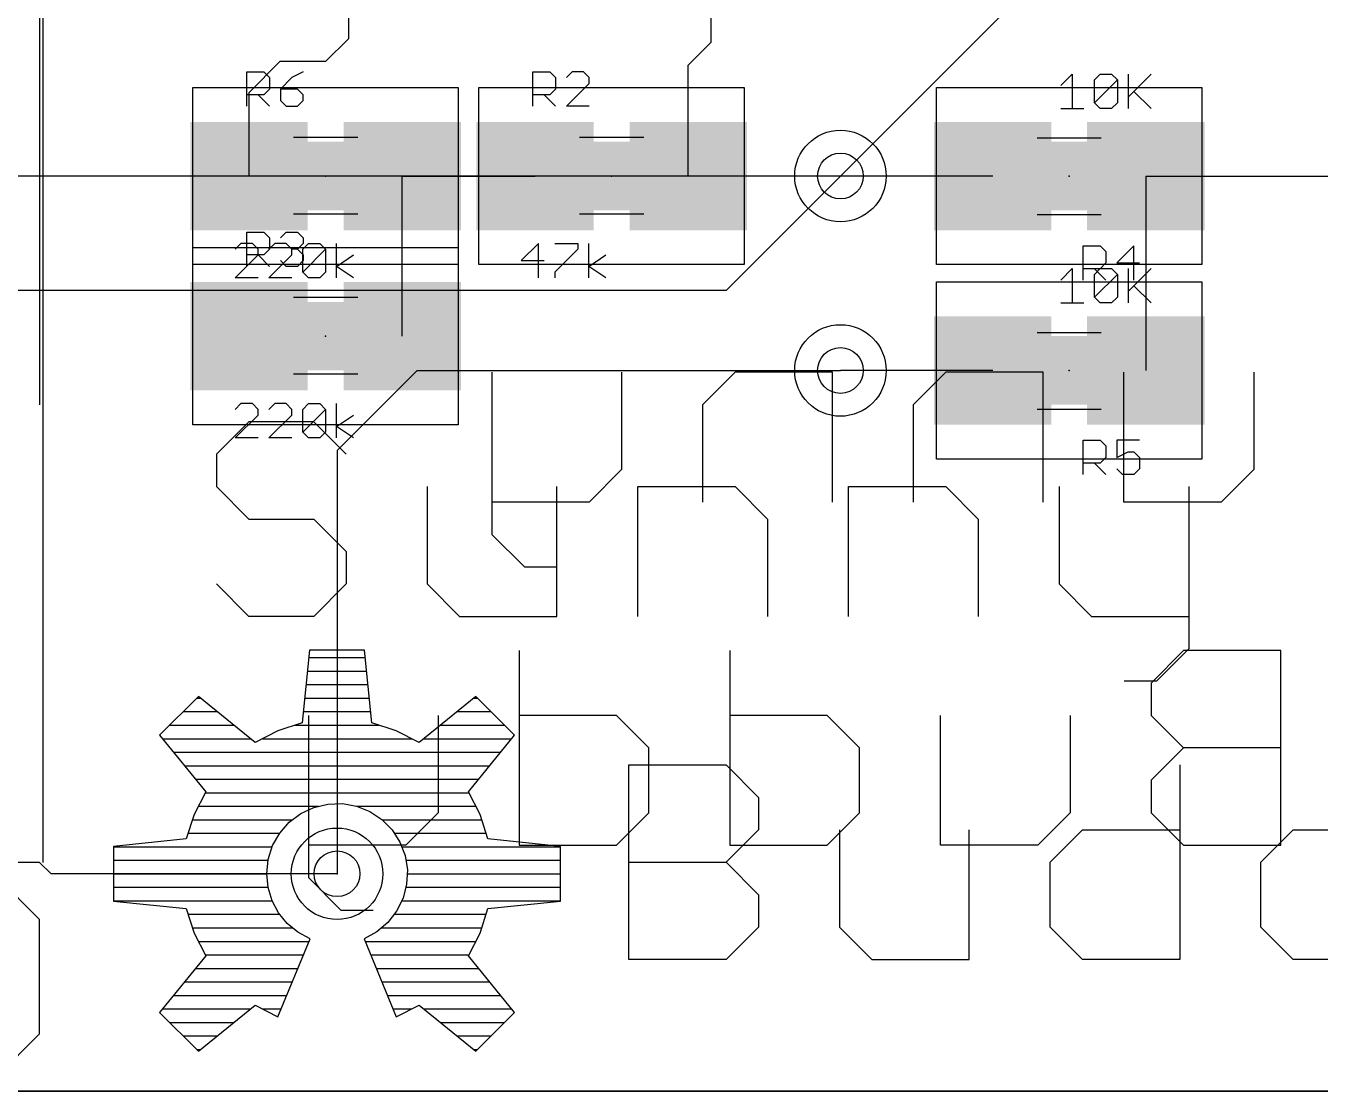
# Model space of a CAD drawing. Extents: x 0 to 134, y -27 to 47.
# Drawn here: x 20.17 to 34.53, y 0 to 11.83 of the extents above; entities that cross this region are included whole.
import ezdxf

# ---------------------------------------------------------------- set-up
doc = ezdxf.new("R2010")
doc.units = 0
for name, color, linetype in [('1', 14, 'CONTINUOUS'), ('16', 174, 'CONTINUOUS'), ('18', 94, 'CONTINUOUS'), ('20', 54, 'CONTINUOUS'), ('21', 54, 'CONTINUOUS'), ('22', 54, 'CONTINUOUS'), ('23', 178, 'CONTINUOUS'), ('25', 250, 'CONTINUOUS'), ('27', 250, 'CONTINUOUS'), ('29', 250, 'CONTINUOUS'), ('31', 250, 'CONTINUOUS'), ('39', 14, 'CONTINUOUS'), ('44', 250, 'CONTINUOUS'), ('51', 54, 'CONTINUOUS')]:
    doc.layers.add(name, color=color, linetype=linetype)

# ---------------------------------------------------------------- blocks, each defined once
blk = doc.blocks.new('RECT')
blk.add_solid([(-0.5, -0.5), (0.5, -0.5), (-0.5, 0.5), (0.5, 0.5)])
blk = doc.blocks.new('ROUNDV')
blk.add_circle((0, 0), 0.5)

msp = doc.modelspace()

# ---------------------------------------------------------------- linework, layer by layer
at = {"layer": '1'}
for p, q in [((20.32, 13.97), (20.32, 7.62)), ((27.77, 13.02), (27.77, 11.641)), ((31.75, 12.7), (29.21, 10.16)), ((23.749, 12.065), (23.749, 11.684)), ((23.749, 11.684), (23.495, 11.43)), ((27.77, 11.641), (27.52, 11.391)), ((22.987, 11.43), (22.645, 11.088)), ((23.495, 11.43), (22.987, 11.43)), ((27.52, 10.16), (27.52, 11.391)), ((22.645, 10.16), (22.645, 11.088)), ((29.21, 10.16), (16.51, 10.16)), ((24.345, 10.16), (25.82, 10.16)), ((24.345, 8.382), (24.345, 10.16)), ((30.9, 10.16), (29.21, 10.16)), ((32.6, 10.16), (32.6, 8.001)), ((32.6, 10.16), (35.56, 10.16)), ((30.9, 8.001), (29.21, 8.001)), ((20.32, 2.54), (17.78, 2.54)), ((20.447, 2.413), (20.32, 2.54)), ((23.622, 2.413), (20.447, 2.413)), ((46.99, 0), (0, 0)), ((2.54, 0), (45.72, 0))]:
    msp.add_line(p, q, dxfattribs=at)
at = {"layer": '16'}
for p, q in [((27.94, 8.89), (29.21, 10.16)), ((27.94, 8.89), (19.05, 8.89)), ((23.622, 7.112), (24.511, 8.001)), ((24.511, 8.001), (29.21, 8.001)), ((23.622, 7.112), (23.622, 2.413)), ((46.99, 0), (0, 0))]:
    msp.add_line(p, q, dxfattribs=at)
at = {"layer": '20'}
msp.add_line((46.99, 0), (0, 0), dxfattribs=at)
at = {"layer": '21'}
for p, q in [((22.6436, 7.4313), (22.2835, 7.0712)), ((23.3639, 7.4313), (22.6436, 7.4313)), ((23.7241, 7.0712), (23.3639, 7.4313)), ((22.2835, 7.0712), (22.2835, 6.7111)), ((22.2835, 6.7111), (22.6436, 6.3509)), ((24.6223, 6.7111), (24.6223, 5.6306)), ((26.0629, 5.2705), (26.0629, 6.7111)), ((26.9611, 5.2705), (26.9611, 6.7111)), ((26.9611, 6.7111), (28.0415, 6.7111)), ((28.0415, 6.7111), (28.4017, 6.3509)), ((29.2999, 5.2705), (29.2999, 6.7111)), ((29.2999, 6.7111), (30.3803, 6.7111)), ((30.3803, 6.7111), (30.7405, 6.3509)), ((31.6387, 6.7111), (31.6387, 5.6306)), ((33.0793, 6.7111), (33.0793, 4.9104)), ((22.6436, 6.3509), (23.3639, 6.3509)), ((23.3639, 6.3509), (23.7241, 5.9908)), ((28.4017, 6.3509), (28.4017, 5.2705)), ((30.7405, 6.3509), (30.7405, 5.2705)), ((23.7241, 5.9908), (23.7241, 5.6306)), ((22.6436, 5.2705), (22.2835, 5.6306)), ((23.7241, 5.6306), (23.3639, 5.2705)), ((24.6223, 5.6306), (24.9824, 5.2705)), ((31.6387, 5.6306), (31.9988, 5.2705)), ((23.3639, 5.2705), (22.6436, 5.2705)), ((24.9824, 5.2705), (26.0629, 5.2705)), ((31.9988, 5.2705), (33.0793, 5.2705)), ((23.3173, 4.8944), (23.2354, 4.0877)), ((23.9267, 4.8944), (23.3173, 4.8944)), ((24.0086, 4.0877), (23.9267, 4.8944)), ((33.0793, 4.9104), (32.7191, 4.5502)), ((23.309, 4.813), (23.935, 4.813)), ((23.2938, 4.663), (23.9502, 4.663)), ((23.2786, 4.513), (23.9654, 4.513)), ((32.7191, 4.5502), (32.359, 4.5502)), ((22.0828, 4.383), (21.652, 3.9522)), ((22.0628, 4.363), (22.1073, 4.363)), ((22.7112, 3.8706), (22.0828, 4.383)), ((23.2634, 4.363), (23.9807, 4.363)), ((25.1612, 4.383), (24.5328, 3.8706)), ((25.1367, 4.363), (25.1812, 4.363)), ((25.592, 3.9522), (25.1612, 4.383)), ((21.9128, 4.213), (22.2913, 4.213)), ((23.2481, 4.213), (23.9959, 4.213)), ((24.9527, 4.213), (25.3312, 4.213)), ((21.7628, 4.063), (22.4752, 4.063)), ((23.2354, 4.0877), (22.9643, 4.0009)), ((23.1582, 4.063), (24.0858, 4.063)), ((24.2797, 4.0009), (24.0086, 4.0877)), ((24.7688, 4.063), (25.4812, 4.063)), ((21.652, 3.9522), (22.1644, 3.3238)), ((21.684, 3.913), (22.6592, 3.913)), ((22.9643, 4.0009), (22.7112, 3.8706)), ((22.7935, 3.913), (24.4505, 3.913)), ((24.5328, 3.8706), (24.2797, 4.0009)), ((24.5848, 3.913), (25.56, 3.913)), ((25.0796, 3.3238), (25.592, 3.9522)), ((21.8063, 3.763), (25.4377, 3.763)), ((21.9286, 3.613), (25.3154, 3.613)), ((26.8605, 1.4605), (26.8605, 3.6213)), ((26.8605, 3.6213), (27.9409, 3.6213)), ((27.9409, 3.6213), (28.3011, 3.2612)), ((32.9787, 3.6213), (32.9787, 1.4605)), ((22.0509, 3.463), (25.1931, 3.463)), ((22.1644, 3.3238), (22.0341, 3.0707)), ((22.1588, 3.313), (25.0852, 3.313)), ((25.2099, 3.0707), (25.0796, 3.3238)), ((22.0816, 3.163), (23.4167, 3.163)), ((23.3639, 3.1504), (23.52, 3.1876)), ((23.52, 3.1876), (23.6804, 3.1921)), ((23.6804, 3.1921), (23.8383, 3.1638)), ((23.8383, 3.1638), (23.987, 3.1038)), ((23.8401, 3.163), (25.1624, 3.163)), ((28.3011, 3.2612), (28.3011, 2.9011)), ((22.0341, 3.0707), (21.9473, 2.7996)), ((23.0906, 2.9857), (23.2188, 3.0822)), ((23.2188, 3.0822), (23.3639, 3.1504)), ((23.987, 3.1038), (24.1204, 3.0146)), ((25.2967, 2.7996), (25.2099, 3.0707)), ((22.0156, 3.013), (23.1268, 3.013)), ((22.9848, 2.8651), (23.0906, 2.9857)), ((24.1204, 3.0146), (24.2328, 2.9001)), ((24.122, 3.013), (25.2284, 3.013)), ((24.2328, 2.9001), (24.3194, 2.7651)), ((28.3011, 2.9011), (27.9409, 2.5409)), ((29.1993, 2.9011), (29.1993, 1.8206)), ((30.6399, 1.4605), (30.6399, 2.9011)), ((31.5381, 2.5409), (31.8982, 2.9011)), ((31.8982, 2.9011), (32.9787, 2.9011)), ((33.8769, 2.5409), (34.237, 2.9011)), ((34.237, 2.9011), (35.3175, 2.9011)), ((21.9473, 2.7996), (21.1406, 2.7177)), ((21.9676, 2.863), (22.9836, 2.863)), ((22.9059, 2.7254), (22.9848, 2.8651)), ((24.2566, 2.863), (25.2764, 2.863)), ((24.3194, 2.7651), (24.3766, 2.6152)), ((26.1034, 2.7177), (25.2967, 2.7996)), ((21.1406, 2.7177), (21.1406, 2.1083)), ((21.1406, 2.713), (22.9019, 2.713)), ((22.8572, 2.5726), (22.9059, 2.7254)), ((24.3393, 2.713), (26.1034, 2.713)), ((24.3766, 2.6152), (24.402, 2.4568)), ((26.1034, 2.1083), (26.1034, 2.7177)), ((20.32, 1.905), (19.685, 2.54)), ((21.1406, 2.563), (22.8562, 2.563)), ((22.8407, 2.413), (22.8572, 2.5726)), ((24.385, 2.563), (26.1034, 2.563)), ((24.402, 2.4568), (24.3945, 2.2966)), ((26.8605, 2.5409), (27.9409, 2.5409)), ((27.9409, 2.5409), (28.3011, 2.1808)), ((31.5381, 1.8206), (31.5381, 2.5409)), ((33.8769, 1.8206), (33.8769, 2.5409)), ((21.1406, 2.413), (22.8407, 2.413)), ((22.8557, 2.2606), (22.8407, 2.413)), ((24.4, 2.413), (26.1034, 2.413)), ((21.1406, 2.263), (22.8555, 2.263)), ((22.9002, 2.114), (22.8557, 2.2606)), ((24.3945, 2.2966), (24.3545, 2.1412)), ((24.3859, 2.263), (26.1034, 2.263)), ((28.3011, 2.1808), (28.3011, 1.8206)), ((21.1406, 2.113), (22.9007, 2.113)), ((21.1406, 2.1083), (21.9473, 2.0264)), ((21.9473, 2.0264), (22.0341, 1.7553)), ((22.9724, 1.9789), (22.9002, 2.114)), ((24.3545, 2.1412), (24.2835, 1.9974)), ((24.3406, 2.113), (26.1034, 2.113)), ((25.2099, 1.7553), (25.2967, 2.0264)), ((25.2967, 2.0264), (26.1034, 2.1083)), ((20.32, 0.635), (20.32, 1.905)), ((21.9676, 1.963), (22.9854, 1.963)), ((23.0695, 1.8605), (22.9724, 1.9789)), ((24.1847, 1.871), (24.0621, 1.7675)), ((24.2835, 1.9974), (24.1847, 1.871)), ((24.2567, 1.963), (25.2764, 1.963)), ((22.0156, 1.813), (23.1275, 1.813)), ((22.0341, 1.7553), (22.1644, 1.5022)), ((23.1879, 1.7634), (23.0695, 1.8605)), ((23.323, 1.6912), (23.1879, 1.7634)), ((24.0621, 1.7675), (23.921, 1.6912)), ((24.116, 1.813), (25.2284, 1.813)), ((25.0796, 1.5022), (25.2099, 1.7553)), ((28.3011, 1.8206), (27.9409, 1.4605)), ((29.1993, 1.8206), (29.5594, 1.4605)), ((31.8982, 1.4605), (31.5381, 1.8206)), ((34.237, 1.4605), (33.8769, 1.8206)), ((22.0816, 1.663), (23.3113, 1.663)), ((22.9642, 0.825), (23.323, 1.6912)), ((23.921, 1.6912), (24.2798, 0.825)), ((23.9327, 1.663), (25.1624, 1.663)), ((22.1644, 1.5022), (21.652, 0.8738)), ((22.1588, 1.513), (23.2492, 1.513)), ((23.9948, 1.513), (25.0852, 1.513)), ((25.592, 0.8738), (25.0796, 1.5022)), ((27.9409, 1.4605), (26.8605, 1.4605)), ((29.5594, 1.4605), (30.6399, 1.4605)), ((32.9787, 1.4605), (31.8982, 1.4605)), ((35.3175, 1.4605), (34.237, 1.4605)), ((22.0509, 1.363), (23.1871, 1.363)), ((24.0569, 1.363), (25.1931, 1.363)), ((21.9286, 1.213), (23.1249, 1.213)), ((24.1191, 1.213), (25.3154, 1.213)), ((21.8063, 1.063), (23.0628, 1.063)), ((24.1812, 1.063), (25.4377, 1.063)), ((21.652, 0.8738), (22.0828, 0.443)), ((21.684, 0.913), (22.6592, 0.913)), ((22.0828, 0.443), (22.7112, 0.9554)), ((22.7112, 0.9554), (22.9642, 0.825)), ((22.7935, 0.913), (23.0007, 0.913)), ((24.2433, 0.913), (24.4505, 0.913)), ((24.2798, 0.825), (24.5328, 0.9554)), ((24.5328, 0.9554), (25.1612, 0.443)), ((24.5848, 0.913), (25.56, 0.913)), ((25.1612, 0.443), (25.592, 0.8738)), ((21.7628, 0.763), (22.4752, 0.763)), ((24.7688, 0.763), (25.4812, 0.763)), ((19.685, 0), (20.32, 0.635)), ((21.9128, 0.613), (22.2913, 0.613)), ((24.9527, 0.613), (25.3312, 0.613)), ((22.0628, 0.463), (22.1073, 0.463)), ((25.1367, 0.463), (25.1812, 0.463))]:
    msp.add_line(p, q, dxfattribs=at)
at = {"layer": '22'}
for p, q in [((20.3581, 2.54), (20.3581, 12.363)), ((25.3407, 7.9811), (25.3407, 6.1804)), ((26.7813, 7.9811), (26.7813, 6.9006)), ((28.0397, 7.9811), (27.6795, 7.6209)), ((29.1201, 7.9811), (28.0397, 7.9811)), ((29.1201, 6.5405), (29.1201, 7.9811)), ((30.3785, 7.9811), (30.0183, 7.6209)), ((31.4589, 7.9811), (30.3785, 7.9811)), ((31.4589, 6.5405), (31.4589, 7.9811)), ((32.3571, 6.5405), (32.3571, 7.9811)), ((33.7977, 7.9811), (33.7977, 6.9006)), ((27.6795, 7.6209), (27.6795, 6.5405)), ((30.0183, 7.6209), (30.0183, 6.5405)), ((26.7813, 6.9006), (26.4212, 6.5405)), ((33.7977, 6.9006), (33.4376, 6.5405)), ((26.4212, 6.5405), (25.3407, 6.5405)), ((33.4376, 6.5405), (32.3571, 6.5405)), ((25.3407, 6.1804), (25.7009, 5.8202)), ((25.7009, 5.8202), (26.061, 5.8202)), ((25.6425, 4.8913), (25.6425, 2.7305)), ((27.9813, 4.8913), (27.9813, 2.7305)), ((33.0191, 4.8913), (32.6589, 4.5312)), ((34.0995, 4.8913), (33.0191, 4.8913)), ((34.0995, 2.7305), (34.0995, 4.8913)), ((32.6589, 4.5312), (32.6589, 4.1711)), ((23.3038, 4.1711), (23.3038, 2.3704)), ((24.7443, 4.1711), (24.7443, 3.0906)), ((26.723, 4.1711), (25.6425, 4.1711)), ((27.0831, 3.8109), (26.723, 4.1711)), ((29.0618, 4.1711), (27.9813, 4.1711)), ((29.4219, 3.8109), (29.0618, 4.1711)), ((30.3201, 2.7305), (30.3201, 4.1711)), ((31.7607, 4.1711), (31.7607, 3.0906)), ((32.6589, 4.1711), (33.0191, 3.8109)), ((27.0831, 3.0906), (27.0831, 3.8109)), ((29.4219, 3.0906), (29.4219, 3.8109)), ((33.0191, 3.8109), (32.6589, 3.4508)), ((34.0995, 3.8109), (33.0191, 3.8109)), ((32.6589, 3.4508), (32.6589, 3.0906)), ((24.7443, 3.0906), (24.3842, 2.7305)), ((26.723, 2.7305), (27.0831, 3.0906)), ((29.0618, 2.7305), (29.4219, 3.0906)), ((31.7607, 3.0906), (31.4006, 2.7305)), ((32.6589, 3.0906), (33.0191, 2.7305)), ((24.3842, 2.7305), (23.3038, 2.7305)), ((25.6425, 2.7305), (26.723, 2.7305)), ((27.9813, 2.7305), (29.0618, 2.7305)), ((31.4006, 2.7305), (30.3201, 2.7305)), ((33.0191, 2.7305), (34.0995, 2.7305)), ((23.3038, 2.3704), (23.6639, 2.0102)), ((23.6639, 2.0102), (24.024, 2.0102))]:
    msp.add_line(p, q, dxfattribs=at)
at = {"layer": '23'}
for p in [(23.495, 10.16), (26.67, 10.16), (31.75, 10.16), (23.495, 8.382), (31.75, 8.001), (23.622, 2.413)]:
    msp.add_point(p, dxfattribs=at)
at = {"layer": '25'}
for p, q in [((22.6187, 10.9347), (22.6187, 11.316)), ((22.6187, 11.316), (22.8094, 11.316)), ((22.8094, 11.316), (22.8729, 11.2525)), ((22.8729, 11.2525), (22.8729, 11.1254)), ((23.12, 11.2525), (22.9929, 11.1254)), ((23.2471, 11.316), (23.12, 11.2525)), ((25.7937, 10.9347), (25.7937, 11.316)), ((25.7937, 11.316), (25.9844, 11.316)), ((25.9844, 11.316), (26.0479, 11.2525)), ((26.0479, 11.2525), (26.0479, 11.1254)), ((26.2315, 11.316), (26.1679, 11.2525)), ((26.3586, 11.316), (26.2315, 11.316)), ((26.4221, 11.2525), (26.3586, 11.316)), ((26.4221, 11.1889), (26.4221, 11.2525)), ((22.8729, 11.1254), (22.8094, 11.0618)), ((22.9929, 11.1254), (22.9929, 10.9983)), ((23.1836, 11.1254), (22.9929, 11.1254)), ((23.2471, 11.0618), (23.1836, 11.1254)), ((26.0479, 11.1254), (25.9844, 11.0618)), ((26.1679, 10.9347), (26.4221, 11.1889)), ((22.8094, 11.0618), (22.6187, 11.0618)), ((22.7458, 11.0618), (22.8729, 10.9347)), ((22.9929, 10.9983), (23.0565, 10.9347)), ((23.0565, 10.9347), (23.1836, 10.9347)), ((23.1836, 10.9347), (23.2471, 10.9983)), ((23.2471, 10.9983), (23.2471, 11.0618)), ((25.9844, 11.0618), (25.7937, 11.0618)), ((25.9208, 11.0618), (26.0479, 10.9347)), ((26.4221, 10.9347), (26.1679, 10.9347)), ((22.6187, 9.1567), (22.6187, 9.538)), ((22.6187, 9.538), (22.8094, 9.538)), ((22.8094, 9.538), (22.8729, 9.4745)), ((22.9929, 9.4745), (23.0565, 9.538)), ((23.0565, 9.538), (23.1836, 9.538)), ((23.1836, 9.538), (23.2471, 9.4745)), ((22.8729, 9.3474), (22.8094, 9.2838)), ((22.8729, 9.4745), (22.8729, 9.3474)), ((23.1836, 9.3474), (23.12, 9.3474)), ((23.2471, 9.4109), (23.1836, 9.3474)), ((23.1836, 9.3474), (23.2471, 9.2838)), ((23.2471, 9.4745), (23.2471, 9.4109)), ((31.9033, 9.0043), (31.9033, 9.3856)), ((31.9033, 9.3856), (32.0939, 9.3856)), ((32.0939, 9.3856), (32.1575, 9.3221)), ((32.4682, 9.3856), (32.2775, 9.195)), ((32.4682, 9.0043), (32.4682, 9.3856)), ((22.8094, 9.2838), (22.6187, 9.2838)), ((22.7458, 9.2838), (22.8729, 9.1567)), ((23.0565, 9.1567), (22.9929, 9.2203)), ((23.2471, 9.2203), (23.1836, 9.1567)), ((23.2471, 9.2838), (23.2471, 9.2203)), ((32.1575, 9.3221), (32.1575, 9.195)), ((23.1836, 9.1567), (23.0565, 9.1567)), ((32.0939, 9.1314), (31.9033, 9.1314)), ((32.0304, 9.1314), (32.1575, 9.0043)), ((32.1575, 9.195), (32.0939, 9.1314)), ((32.2775, 9.195), (32.5317, 9.195)), ((31.9033, 6.8453), (31.9033, 7.2266)), ((31.9033, 7.2266), (32.0939, 7.2266)), ((32.0939, 7.2266), (32.1575, 7.1631)), ((32.5317, 7.2266), (32.2775, 7.2266)), ((32.2775, 7.2266), (32.2775, 7.036)), ((32.1575, 7.1631), (32.1575, 7.036)), ((32.2775, 7.036), (32.4046, 7.0995)), ((32.4046, 7.0995), (32.4682, 7.0995)), ((32.4682, 7.0995), (32.5317, 7.036)), ((32.0939, 6.9724), (31.9033, 6.9724)), ((32.0304, 6.9724), (32.1575, 6.8453)), ((32.1575, 7.036), (32.0939, 6.9724)), ((32.341, 6.8453), (32.2775, 6.9089)), ((32.5317, 6.9089), (32.4682, 6.8453)), ((32.5317, 7.036), (32.5317, 6.9089)), ((32.4682, 6.8453), (32.341, 6.8453))]:
    msp.add_line(p, q, dxfattribs=at)
at = {"layer": '27'}
for p, q in [((31.6561, 11.1635), (31.7832, 11.2906)), ((31.7832, 11.2906), (31.7832, 10.9093)), ((32.0303, 11.2271), (32.0938, 11.2906)), ((32.0303, 10.9729), (32.0303, 11.2271)), ((32.0303, 10.9729), (32.2845, 11.2271)), ((32.0938, 11.2906), (32.2209, 11.2906)), ((32.2209, 11.2906), (32.2845, 11.2271)), ((32.2845, 11.2271), (32.2845, 10.9729)), ((32.4045, 11.2906), (32.4045, 10.9093)), ((32.4045, 11.0364), (32.6587, 11.2906)), ((32.468, 11.1), (32.6587, 10.9093)), ((32.0938, 10.9093), (32.0303, 10.9729)), ((32.2845, 10.9729), (32.2209, 10.9093)), ((31.6561, 10.9093), (31.9103, 10.9093)), ((32.2209, 10.9093), (32.0938, 10.9093)), ((22.5553, 9.411), (22.4917, 9.3475)), ((22.6824, 9.411), (22.5553, 9.411)), ((22.7459, 9.3475), (22.6824, 9.411)), ((22.7459, 9.2839), (22.7459, 9.3475)), ((22.9295, 9.411), (22.8659, 9.3475)), ((23.0566, 9.411), (22.9295, 9.411)), ((23.1201, 9.3475), (23.0566, 9.411)), ((23.1201, 9.2839), (23.1201, 9.3475)), ((23.2401, 9.3475), (23.3037, 9.411)), ((23.2401, 9.0933), (23.2401, 9.3475)), ((23.2401, 9.0933), (23.4943, 9.3475)), ((23.3037, 9.411), (23.4308, 9.411)), ((23.4308, 9.411), (23.4943, 9.3475)), ((23.4943, 9.3475), (23.4943, 9.0933)), ((23.6143, 9.0297), (23.6143, 9.411)), ((25.8574, 9.411), (25.6667, 9.2204)), ((25.8574, 9.0297), (25.8574, 9.411)), ((26.0409, 9.411), (26.2951, 9.411)), ((26.2951, 9.3475), (26.0409, 9.0933)), ((26.2951, 9.411), (26.2951, 9.3475)), ((26.4151, 9.0297), (26.4151, 9.411)), ((22.4917, 9.0297), (22.7459, 9.2839)), ((22.8659, 9.0297), (23.1201, 9.2839)), ((23.6143, 9.1568), (23.805, 9.2839)), ((25.6667, 9.2204), (25.9209, 9.2204)), ((26.4151, 9.1568), (26.6058, 9.2839)), ((23.3037, 9.0297), (23.2401, 9.0933)), ((23.4943, 9.0933), (23.4308, 9.0297)), ((23.805, 9.0297), (23.6143, 9.1568)), ((26.0409, 9.0933), (26.0409, 9.0297)), ((26.6058, 9.0297), (26.4151, 9.1568)), ((31.6561, 9.0045), (31.7832, 9.1316)), ((31.7832, 9.1316), (31.7832, 8.7503)), ((32.0303, 9.0681), (32.0938, 9.1316)), ((32.0303, 8.8139), (32.0303, 9.0681)), ((32.0303, 8.8139), (32.2845, 9.0681)), ((32.0938, 9.1316), (32.2209, 9.1316)), ((32.2209, 9.1316), (32.2845, 9.0681)), ((32.2845, 9.0681), (32.2845, 8.8139)), ((32.4045, 9.1316), (32.4045, 8.7503)), ((32.4045, 8.8774), (32.6587, 9.1316)), ((22.7459, 9.0297), (22.4917, 9.0297)), ((23.1201, 9.0297), (22.8659, 9.0297)), ((23.4308, 9.0297), (23.3037, 9.0297)), ((32.468, 8.941), (32.6587, 8.7503)), ((32.0938, 8.7503), (32.0303, 8.8139)), ((32.2845, 8.8139), (32.2209, 8.7503)), ((31.6561, 8.7503), (31.9103, 8.7503)), ((32.2209, 8.7503), (32.0938, 8.7503)), ((22.5553, 7.633), (22.4917, 7.5695)), ((22.6824, 7.633), (22.5553, 7.633)), ((22.7459, 7.5695), (22.6824, 7.633)), ((22.9295, 7.633), (22.8659, 7.5695)), ((23.0566, 7.633), (22.9295, 7.633)), ((23.1201, 7.5695), (23.0566, 7.633)), ((23.2401, 7.5695), (23.3037, 7.633)), ((23.3037, 7.633), (23.4308, 7.633)), ((23.4308, 7.633), (23.4943, 7.5695)), ((23.6143, 7.2517), (23.6143, 7.633)), ((22.4917, 7.2517), (22.7459, 7.5059)), ((22.7459, 7.5059), (22.7459, 7.5695)), ((22.8659, 7.2517), (23.1201, 7.5059)), ((23.1201, 7.5059), (23.1201, 7.5695)), ((23.2401, 7.3153), (23.2401, 7.5695)), ((23.2401, 7.3153), (23.4943, 7.5695)), ((23.4943, 7.5695), (23.4943, 7.3153)), ((23.6143, 7.3788), (23.805, 7.5059)), ((23.805, 7.2517), (23.6143, 7.3788)), ((22.7459, 7.2517), (22.4917, 7.2517)), ((23.1201, 7.2517), (22.8659, 7.2517)), ((23.3037, 7.2517), (23.2401, 7.3153)), ((23.4308, 7.2517), (23.3037, 7.2517)), ((23.4943, 7.3153), (23.4308, 7.2517))]:
    msp.add_line(p, q, dxfattribs=at)
at = {"layer": '39'}
for p, q in [((22.022, 11.143), (24.968, 11.143)), ((22.022, 9.177), (22.022, 11.143)), ((24.968, 11.143), (24.968, 9.177)), ((25.197, 11.143), (28.143, 11.143)), ((25.197, 9.177), (25.197, 11.143)), ((28.143, 11.143), (28.143, 9.177)), ((30.277, 9.177), (30.277, 11.143)), ((30.277, 11.143), (33.223, 11.143)), ((33.223, 11.143), (33.223, 9.177)), ((22.022, 9.365), (24.968, 9.365)), ((22.022, 7.399), (22.022, 9.365)), ((24.968, 9.365), (24.968, 7.399)), ((24.968, 9.177), (22.022, 9.177)), ((28.143, 9.177), (25.197, 9.177)), ((33.223, 9.177), (30.277, 9.177)), ((30.277, 7.018), (30.277, 8.984)), ((30.277, 8.984), (33.223, 8.984)), ((33.223, 8.984), (33.223, 7.018)), ((24.968, 7.399), (22.022, 7.399)), ((33.223, 7.018), (30.277, 7.018))]:
    msp.add_line(p, q, dxfattribs=at)
at = {"layer": '44'}
for centre in [(29.21, 10.16), (29.21, 8.001), (23.622, 2.413)]:
    msp.add_circle(centre, 0.254, dxfattribs=at)
at = {"layer": '51'}
for p, q in [((23.139, 10.592), (23.851, 10.592)), ((26.314, 10.592), (27.026, 10.592)), ((32.106, 10.579), (31.394, 10.579)), ((23.139, 9.741), (23.851, 9.741)), ((26.314, 9.741), (27.026, 9.741)), ((32.106, 9.728), (31.394, 9.728)), ((23.139, 8.814), (23.851, 8.814)), ((32.106, 8.42), (31.394, 8.42)), ((23.139, 7.963), (23.851, 7.963)), ((32.106, 7.569), (31.394, 7.569))]:
    msp.add_line(p, q, dxfattribs=at)

# ---------------------------------------------------------------- block references
at = {"layer": '1', "xscale": 1.1}
for p in [(22.645, 10.16), (24.345, 10.16), (25.82, 10.16), (27.52, 10.16), (22.645, 8.382), (24.345, 8.382)]:
    msp.add_blockref('RECT', p, dxfattribs=at)
at = {"layer": '1', "xscale": 1.1, "rotation": 180}
for p in [(30.9, 10.16), (32.6, 10.16), (30.9, 8.001), (32.6, 8.001)]:
    msp.add_blockref('RECT', p, dxfattribs=at)
at = {"layer": '18', "xscale": 1.016, "yscale": 1.016}
for p in [(29.21, 10.16), (29.21, 10.16), (29.21, 10.16), (29.21, 10.16), (29.21, 8.001), (29.21, 8.001), (29.21, 8.001), (29.21, 8.001), (23.622, 2.413), (23.622, 2.413), (23.622, 2.413), (23.622, 2.413)]:
    msp.add_blockref('ROUNDV', p, dxfattribs=at)
at = {"layer": '21', "xscale": 0.4572, "yscale": 0.762}
for p in [(23.495, 10.16), (26.67, 10.16), (23.495, 8.382)]:
    msp.add_blockref('RECT', p, dxfattribs=at)
at = {"layer": '21', "xscale": 0.4572, "yscale": 0.762, "rotation": 180}
for p in [(31.75, 10.16), (31.75, 8.001)]:
    msp.add_blockref('RECT', p, dxfattribs=at)
at = {"layer": '29', "xscale": 1.3032, "yscale": 1.2032}
for p in [(22.645, 10.16), (24.345, 10.16), (25.82, 10.16), (27.52, 10.16), (22.645, 8.382), (24.345, 8.382)]:
    msp.add_blockref('RECT', p, dxfattribs=at)
at = {"layer": '29', "xscale": 1.3032, "yscale": 1.2032, "rotation": 180}
for p in [(30.9, 10.16), (32.6, 10.16), (30.9, 8.001), (32.6, 8.001)]:
    msp.add_blockref('RECT', p, dxfattribs=at)
at = {"layer": '31', "xscale": 1.1}
for p in [(22.645, 10.16), (24.345, 10.16), (25.82, 10.16), (27.52, 10.16), (22.645, 8.382), (24.345, 8.382)]:
    msp.add_blockref('RECT', p, dxfattribs=at)
at = {"layer": '31', "xscale": 1.1, "rotation": 180}
for p in [(30.9, 10.16), (32.6, 10.16), (30.9, 8.001), (32.6, 8.001)]:
    msp.add_blockref('RECT', p, dxfattribs=at)
at = {"layer": '51', "xscale": 0.5001, "yscale": 0.95}
for p in [(22.9069, 10.1651), (24.0753, 10.1651), (26.0819, 10.1651), (27.2503, 10.1651), (22.9069, 8.3871), (24.0753, 8.3871)]:
    msp.add_blockref('RECT', p, dxfattribs=at)
at = {"layer": '51', "xscale": 0.5001, "yscale": 0.95, "rotation": 180}
for p in [(31.1698, 10.1549), (32.3381, 10.1549), (31.1698, 7.9959), (32.3381, 7.9959)]:
    msp.add_blockref('RECT', p, dxfattribs=at)

doc.saveas('drawing.dxf')
